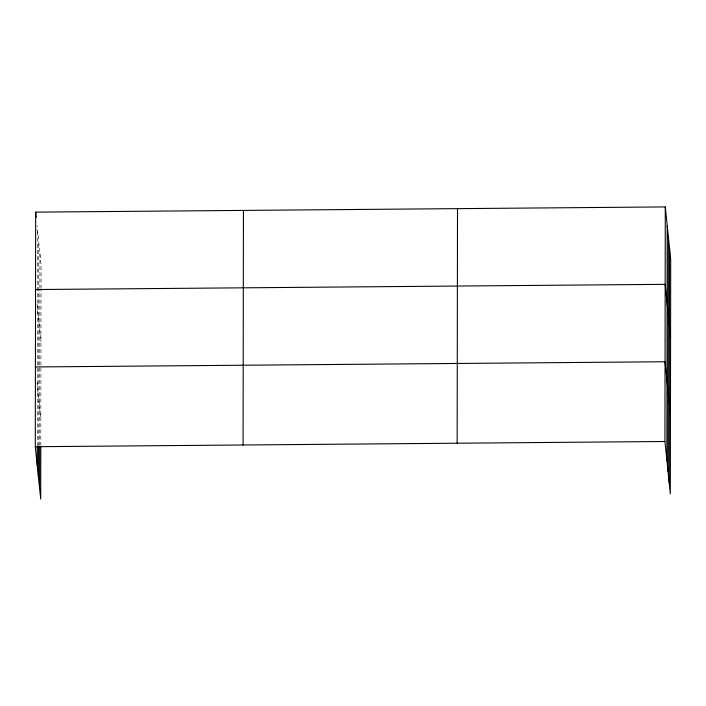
<?xml version="1.0" encoding="UTF-8"?>
<svg xmlns="http://www.w3.org/2000/svg" width="706" height="706" viewBox="0 0 706 706"><rect width="100%" height="100%" fill="white"/><g stroke="black" fill="none" stroke-linecap="round" stroke-linejoin="round"><path stroke-width="0.53" stroke-dasharray="3.53 2.65" d="M37.268 445.786L37.392 366.07M37.392 364.976L37.594 230.871M38.433 445.954L38.556 366.264M38.556 365.178L38.742 241.973M39.633 445.371L39.871 289.381M39.871 288.295L39.924 253.401M40.798 445.548L41.036 289.575M41.036 288.489L41.072 264.503L37.056 225.664M37.047 304.118L40.957 341.916M37.039 382.573L40.833 419.32"/><path stroke-width="1.06" d="M40.789 446.633L40.71 499.08L35.3 446.713L35.662 212.135L665.29 206.92L670.7 259.287L670.338 493.865L664.928 441.497L665.29 206.92M37.233 465.448L37.268 446.88M38.38 476.55L38.433 447.048M39.562 487.978L39.633 446.466M243.076 444.992L243.438 210.414M457.153 443.218L457.514 208.641M666.861 460.241L667.223 225.664M668.008 471.334L668.37 236.757M669.191 482.772L669.553 248.194M35.538 289.539L665.167 284.333L670.585 336.7M35.3 446.713L664.928 441.497M670.462 414.113L665.052 361.746L35.424 366.952L35.635 369.035M35.662 212.135L36.2 217.342"/></g></svg>
